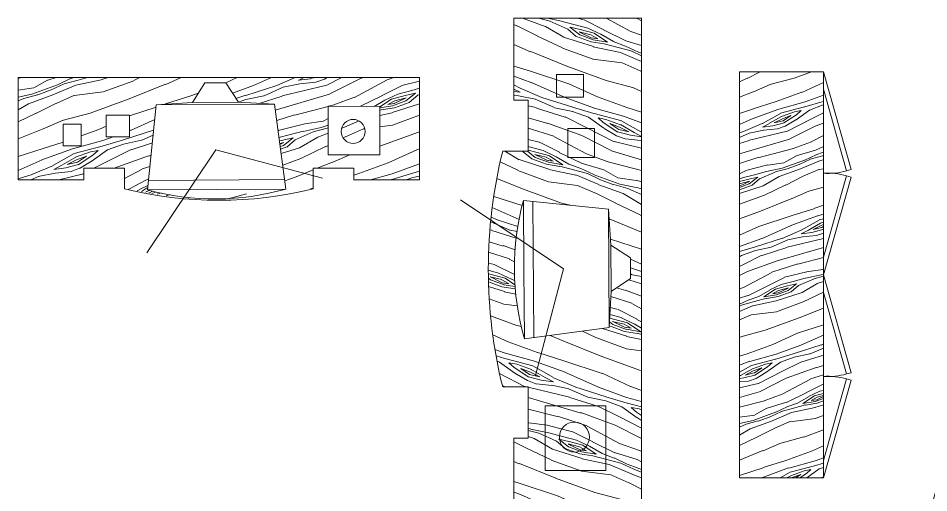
# Model space of a CAD drawing. Header units: millimetres. Extents: x -37049 to 129367, y 25385 to 90033.
# Drawn here: x 26780 to 30275, y 39852 to 41673 of the extents above; entities that cross this region are included whole.
import ezdxf

# ---------------------------------------------------------------- set-up
doc = ezdxf.new("R2010")
doc.units = ezdxf.units.MM
doc.header["$MEASUREMENT"] = 0
doc.layers.add('NTHAY1', color=61, linetype='Continuous', lineweight=25)
doc.layers.add('NVDUNG', color=143, linetype='Continuous', lineweight=13)

# ---------------------------------------------------------------- blocks, each defined once
blk = doc.blocks.new('A$C56DF289F')
at = {"layer": 'NVDUNG'}
for p, q in [((393.5, 267.5), (282.9, 676)), ((277.9, 7.9), (277.8, 530.3)), ((567.3, 39.6), (567.3, 493.5)), ((575.5, 178.2), (575.5, 354.9)), ((393.5, 267.5), (0, 0))]:
    blk.add_line(p, q, dxfattribs=at)
for points in [[(650.9, 266.5), (650.9, 306.6), (575.5, 354.9), (567.3, 493.5), (241.4, 535), (241.4, 269.4)], [(650.9, 266.5), (650.9, 226.4), (575.5, 178.2), (567.3, 39.6), (241.4, 3.9), (241.4, 269.4)]]:
    blk.add_lwpolyline(points, dxfattribs=at)
blk.add_arc((1196.9, 269.4), 991.7, 164.4679, 195.5321, dxfattribs=at)
blk = doc.blocks.new('A$C3632401B')
at = {"layer": 'NVDUNG', "lineweight": 0, "ltscale": 200}
h = blk.add_hatch(dxfattribs=at)
h.set_pattern_fill('WOOD8', color=47, scale=500, angle=20, style=0, pattern_type=2)
h.set_pattern_definition([(9.6952, (-25941.69, -39556.06), (2990.08751, 556.21669), [55.9015, -5534.268]), (20, (-25886.6, -39546.65), (298.836, 640.8564), [55, -445]), (38.4349, (-25834.9, -39527.84), (768.68303, 811.8658), [47.434, -1533.7045]), (192.875, (-25797.75, -39498.35), (3459.93413, 727.22506), [40.3115, -3990.8175]), (194.8056, (-25837.046, -39507.33), (4869.472674, 1240.256764), [55.227, -5467.4535]), (214.0362, (-25890.44, -39521.44), (-1238.52945, -982.8757), [61.8465, -1999.706]), (29.4623, (-25904.1, -39542.38), (2178.22216, 1324.89593), [30.414, -3010.9675]), (13.6598, (-25877.62, -39527.42), (-3929.780544, -898.23342), [45.277, -4482.4155]), (205.7106, (-25833.626, -39516.73), (-4057.606226, -2008.937474), [50.2495, -4974.6885]), (188.6901, (-25878.9, -39538.53), (2050.39526, 214.19522), [25.495, -2524.0145]), (14.8056, (-25982.266, -39576.15), (-4869.472674, -1240.256764), [55.227, -5467.4535]), (8.6901, (-25928.87, -39562.04), (-2050.39526, -214.19522), [50.99, -2498.5195]), (20, (-25878.47, -39554.33), (298.836, 640.8564), [60, -440]), (40.556, (-25822.087, -39533.81), (2007.21296, 1794.74141), [42.72, -4229.282]), (23.8141, (-25789.63, -39506.036), (6406.836917, 2863.990078), [75.1665, -7441.4815]), (14.8056, (-25720.863, -39475.686), (-4869.472674, -1240.256764), [55.227, -5467.4535]), (20, (-25667.47, -39461.57), (298.836, 640.8564), [55, -445]), (25.1944, (-26085.633, -39613.77), (4527.454164, 2179.9449), [55.227, -5467.4535]), (14.8056, (-26035.66, -39590.262), (-4869.472674, -1240.256764), [55.227, -5467.4535]), (20, (-26089.05, -39604.37), (298.836, 640.8564), [30, -470]), (25.1944, (-26060.86, -39594.114), (4527.454164, 2179.9449), [55.227, -5467.4535]), (20, (-26010.9, -39570.6), (298.836, 640.8564), [50, -450]), (30.3048, (-25963.904, -39553.504), (-2648.06912, -1495.904497), [55.9015, -5534.268]), (25.1944, (-25915.64, -39525.296), (4527.454164, 2179.9449), [55.227, -5467.4535]), (14.8056, (-25865.67, -39501.786), (-4869.472674, -1240.256764), [55.227, -5467.4535]), (14.8056, (-25812.275, -39487.674), (-4869.472674, -1240.256764), [55.227, -5467.4535]), (11.8699, (-25758.88, -39473.56), (-2990.08772, -556.21438), [70.7105, -3464.823]), (20, (-25689.7, -39459), (298.836, 640.8564), [75, -425]), (7.4712, (-25605.87, -39747.765), (2520.241706, 385.20429), [46.0975, -4563.6745]), (14.2894, (-25560.165, -39741.77), (-4399.62682, -1069.24362), [50.2495, -4974.6885]), (28.1301, (-25605.87, -39747.765), (2648.0678, 1495.9064), [35.3555, -3500.1785]), (29.4623, (-25574.69, -39731.095), (2178.22216, 1324.89593), [60.8275, -2980.5535]), (20, (-25991.6, -39872.2), (298.836, 640.8564), [60, -440]), (10.5377, (-25935.196, -39851.67), (-2520.24167, -385.20505), [30.414, -3010.9675]), (221.8014, (-25905.295, -39846.1), (1238.529, 982.87653), [26.926, -2665.6565]), (212.9946, (-25925.367, -39864.05), (3886.597425, 2478.78226), [66.7085, -6604.1235]), (12.875, (-25554.19, -39728.954), (-3459.93413, -727.22506), [40.3115, -3990.8175]), (27.125, (-25554.19, -39728.954), (3117.91457, 1666.91607), [40.3115, -3990.8175]), (20, (-25988.16, -39881.6), (298.836, 640.8564), [40, -460]), (214.0362, (-25950.57, -39867.9), (-1238.52945, -982.8757), [41.231, -2020.322]), (16.6335, (-25889.92, -39829.867), (-7688.552594, -2266.30957), [85.147, -8429.5465]), (17.7094, (-25808.337, -39805.493), (-11447.3208555, -3634.397427), [125.1, -12384.896]), (23.1798, (-25689.165, -39767.44), (7816.378973, 3377.013406), [90.139, -8923.7395]), (29.4623, (-25606.3, -39731.96), (2178.22216, 1324.89593), [91.2415, -2950.14]), (30.3048, (-25976.186, -39914.474), (-2648.06912, -1495.904497), [55.9015, -5534.268]), (35.9454, (-25927.92, -39886.266), (-1708.37525, -1153.88657), [72.801, -3567.254]), (20, (-25869, -39843.53), (298.836, 640.8564), [65, -435]), (11.8699, (-25807.905, -39821.3), (-2990.08772, -556.21438), [70.7105, -3464.823]), (23.5763, (-25738.706, -39806.754), (6876.68648, 3034.993136), [80.156, -7935.4535]), (11.2538, (-25665.24, -39774.694), (3459.93465, 727.222106), [65.7645, -6510.7085]), (5.9638, (-25600.74, -39761.86), (-1580.54893, -43.1849), [61.8465, -1999.706]), (20, (-25539.23, -39755.43), (298.836, 640.8564), [35, -465]), (194.8056, (-25889.92, -39829.867), (4869.472674, 1240.256764), [110.4535, -5412.227]), (15.2364, (-26003.548, -39839.3), (-5339.318483, -1411.268618), [120.416, -5900.3815]), (20, (-25887.36, -39807.65), (298.836, 640.8564), [115, -385]), (24.0856, (-25779.3, -39768.32), (5936.992695, 2692.97545), [140.3565, -6877.4775]), (20, (-25651.16, -39711.04), (298.836, 640.8564), [125, -375]), (27.125, (-25967.636, -39937.966), (3117.91457, 1666.91607), [120.934, -3910.195]), (26.3402, (-25860.003, -39882.83), (3587.75986, 1837.927523), [90.554, -4437.1385]), (17.5104, (-25778.85, -39842.65), (-10507.631711, -3292.366783), [115.1085, -11395.756]), (13.4802, (-25669.076, -39808.015), (-12729.0341058, -3036.7231194), [176.139, -17437.776]), (23.0128, (-26078.792, -39632.566), (8286.222819, 3548.029531), [95.1315, -9418.0175]), (11.8699, (-25991.23, -39595.375), (-2990.08772, -556.21438), [106.066, -3429.468]), (17.6141, (-25887.433, -39573.559), (-10977.47251, -3463.393523), [120.104, -11890.308]), (30.6197, (-25772.96, -39537.215), (-4826.28714, -2820.806934), [81.394, -8058.016]), (20, (-25702.9, -39495.76), (298.836, 640.8564), [100, -400]), (16.8202, (-26099.313, -39576.184), (-8158.396053, -2437.329203), [90.139, -8923.7395]), (26.009, (-26013.03, -39550.1), (-4527.453032, -2179.946664), [95.525, -9456.9615]), (26.7098, (-25927.18, -39508.212), (-4057.608237, -2008.934251), [85.586, -8473.035]), (14.2894, (-25850.727, -39469.743), (-4399.62682, -1069.24362), [100.499, -4924.439]), (7.9052, (-25753.337, -39444.94), (-4570.637431, -599.394621), [71.589, -7087.3215]), (29.4623, (-25682.43, -39435.09), (2178.22216, 1324.89593), [60.8275, -2980.5535]), (23.8141, (-26066.82, -39665.455), (6406.836917, 2863.990078), [75.1665, -7441.4815]), (7.1957, (-25998.055, -39635.105), (-6621.032502, -813.588161), [112.805, -11167.709]), (20, (-25886.14, -39621), (298.836, 640.8564), [125, -375]), (25.4403, (-25768.676, -39578.223), (-4997.300623, -2350.954038), [105.475, -10442.0365]), (26.7098, (-25673.43, -39532.914), (-4057.608237, -2008.934251), [85.586, -8473.035]), (20, (-26111.3, -39543.3), (298.836, 640.8564), [85, -415]), (28.1301, (-26031.41, -39514.22), (2648.0678, 1495.9064), [141.4215, -3394.1125]), (17.6141, (-25906.694, -39447.547), (-10977.47251, -3463.393523), [120.104, -11890.308]), (14.4725, (-25792.22, -39411.203), (10208.790969, 2651.5260475), [155.724, -15416.6875]), (26.8428, (-25955.665, -39970.855), (-7645.3654675, -3846.867488), [125.897, -12463.7815]), (20, (-25843.33, -39914), (298.836, 640.8564), [140, -360]), (16.3478, (-25711.777, -39866.124), (-14907.2540361, -4361.6257296), [235.478, -23312.3455]), (20, (-26015.5, -39806.4), (298.836, 640.8564), [120, -380]), (24.7636, (-25902.755, -39765.366), (4997.301235, 2350.953282), [120.416, -5900.3815]), (18.1524, (-25793.412, -39714.927), (-14266.3986336, -4660.4585783), [155.0805, -15352.982]), (17.2737, (-25646.05, -39666.612), (-9567.935737, -2950.357044), [105.119, -10406.779]), (14.8056, (-26042.88, -39731.234), (-4869.472674, -1240.256764), [110.4535, -5412.227]), (20, (-25936.1, -39703), (298.836, 640.8564), [160, -340]), (21.9092, (-25785.743, -39648.285), (13454.528329, 5429.1496126), [150.0835, -14858.2475]), (23.5763, (-25646.5, -39592.284), (6876.68648, 3034.993136), [80.156, -7935.4535])])
edge = h.paths.add_edge_path()
edge.add_line((1016.3, 327.4), (1131.7, 297))
edge.add_line((1131.7, 297), (1131.7, 324.6))
edge.add_line((1131.7, 324.6), (1288.7, 324.6))
edge.add_line((1288.7, 324.6), (1288.7, 280.7))
edge.add_line((1288.7, 280.7), (1540, 280.6))
edge.add_line((1540, 280.6), (1540, 672.6))
edge.add_line((1540, 672.6), (0, 672.7))
edge.add_line((0, 672.7), (0, 280.7))
edge.add_line((0, 280.7), (251.3, 280.7))
edge.add_line((251.3, 280.7), (251.3, 324.6))
edge.add_line((251.3, 324.6), (408.3, 324.6))
edge.add_line((408.3, 324.6), (408.3, 246))
edge.add_ellipse((770, 1703.6), major_axis=(-1501.8, 0.6), ratio=1, start_angle=76.0854, end_angle=103.9602)
edge.add_line((633.5, 208.1), (637.4, 214))
edge.add_arc((755.5, 1198.7), 991.7, 254.8465, 263.1611, ccw=False)
edge.add_line((496.3, 241.4), (529.8, 567.6))
edge.add_line((529.8, 567.6), (668.4, 576.7))
edge.add_line((668.4, 576.7), (716.2, 652.3))
edge.add_line((716.2, 652.3), (756.2, 652.6))
edge.add_line((756.2, 652.6), (796.3, 652.9))
edge.add_line((796.3, 652.9), (845.1, 577.9))
edge.add_line((845.1, 577.9), (983.7, 570.6))
edge.add_line((983.7, 570.6), (1016.3, 327.4))
h.paths.add_polyline_path([(1189.4, 562.4), (1388.6, 562.3), (1388.6, 376.8), (1189.4, 376.8)], flags=16)
edge = h.paths.add_edge_path(flags=0)
edge.add_ellipse((1285.6, 466.1), major_axis=(-32.6, 32.6), ratio=1, start_angle=0, end_angle=360, ccw=False)
h.paths.add_polyline_path([(427.2, 528), (427.2, 445.6), (337.9, 445.6), (337.9, 528)], flags=16)
h.paths.add_polyline_path([(241.8, 493.7), (241.8, 411.2), (173.1, 411.2), (173.1, 493.7)], flags=16)
edge = h.paths.add_edge_path(flags=16)
edge.add_arc((755.5, 1198.7), 991.7, 263.1611, 285.9107, ccw=False)
edge.add_line((637.4, 214), (633.5, 208.1))
edge.add_ellipse((770, 1703.6), major_axis=(-1501.8, 0.6), ratio=1, start_angle=76.0854, end_angle=103.9602)
edge.add_line((1131.7, 246), (1131.7, 297))
edge.add_line((1131.7, 297), (1016.3, 327.4))
edge.add_line((1016.3, 327.4), (1027.4, 244.9))
at = {"layer": 'NVDUNG'}
for p, q in [((1540, 672.6), (0, 672.7)), ((0, 672.7), (0, 280.7)), ((1540, 280.6), (1540, 672.6)), ((251.3, 280.7), (251.3, 324.6)), ((251.3, 324.6), (408.3, 324.6)), ((408.3, 324.6), (408.3, 246)), ((1288.7, 324.6), (1131.7, 324.6)), ((1131.7, 324.6), (1131.7, 246)), ((1288.7, 280.7), (1288.7, 324.6)), ((0, 280.7), (251.3, 280.7)), ((1540, 280.6), (1288.7, 280.7))]:
    blk.add_line(p, q, dxfattribs=at)
at = {"layer": 'NVDUNG', "ltscale": 100}
for p, q in [((1189.4, 562.4), (1189.4, 376.8)), ((1388.6, 562.3), (1189.4, 562.4)), ((1388.6, 376.8), (1388.6, 562.3)), ((337.9, 528), (337.9, 445.6)), ((427.2, 528), (337.9, 528)), ((427.2, 445.6), (427.2, 528)), ((173.1, 493.7), (173.1, 411.2)), ((241.8, 493.7), (173.1, 493.7)), ((241.8, 411.2), (241.8, 493.7)), ((337.9, 445.6), (427.2, 445.6)), ((173.1, 411.2), (241.8, 411.2)), ((1189.4, 376.8), (1388.6, 376.8))]:
    blk.add_line(p, q, dxfattribs=at)
at = {"layer": 'NVDUNG', "ltscale": 100, "extrusion": (0, 0, -1)}
blk.add_ellipse((1285.6, 466.1), major_axis=(-32.6, 32.6), ratio=1, start_param=3.927027, end_param=10.210212, dxfattribs=at)
at = {"layer": 'NVDUNG', "extrusion": (0, 0, -1)}
blk.add_ellipse((770, 1703.6), major_axis=(-1501.8, 0.6), ratio=1, start_param=4.468738, end_param=4.955245, dxfattribs=at)
at = {"layer": 'NVDUNG', "xscale": -1, "rotation": 270.378614936295}
blk.add_blockref('A$C56DF289F', (494, 0), dxfattribs=at)
blk = doc.blocks.new('A$C69E62A4B')
at = {"layer": 'NVDUNG', "lineweight": 0, "ltscale": 200}
h = blk.add_hatch(dxfattribs=at)
h.set_pattern_fill('WOOD8', color=47, scale=500, angle=20, style=0, pattern_type=2)
h.set_pattern_definition([(9.6952, (-29643.106, -37223.157), (2990.08751, 556.21669), [55.9015, -5534.268]), (20, (-29588, -37213.74), (298.836, 640.8564), [55, -445]), (38.4349, (-29536.32, -37194.93), (768.68303, 811.8658), [47.434, -1533.7045]), (192.875, (-29499.164, -37165.446), (3459.93413, 727.22506), [40.3115, -3990.8175]), (194.8056, (-29538.46, -37174.43), (4869.472674, 1240.256764), [55.227, -5467.4535]), (214.0362, (-29591.85, -37188.54), (-1238.52945, -982.8757), [61.8465, -1999.706]), (29.4623, (-29605.52, -37209.48), (2178.22216, 1324.89593), [30.414, -3010.9675]), (13.6598, (-29579.04, -37194.52), (-3929.780544, -898.23342), [45.277, -4482.4155]), (205.7106, (-29535.04, -37183.825), (-4057.606226, -2008.937474), [50.2495, -4974.6885]), (188.6901, (-29580.32, -37205.62), (2050.39526, 214.19522), [25.495, -2524.0145]), (14.8056, (-29683.68, -37243.247), (-4869.472674, -1240.256764), [55.227, -5467.4535]), (8.6901, (-29630.29, -37229.13), (-2050.39526, -214.19522), [50.99, -2498.5195]), (20, (-29579.9, -37221.43), (298.836, 640.8564), [60, -440]), (40.556, (-29523.5, -37200.91), (2007.21296, 1794.74141), [42.72, -4229.282]), (23.8141, (-29491.045, -37173.133), (6406.836917, 2863.990078), [75.1665, -7441.4815]), (14.8056, (-29422.28, -37142.783), (-4869.472674, -1240.256764), [55.227, -5467.4535]), (20, (-29368.9, -37128.67), (298.836, 640.8564), [55, -445]), (25.1944, (-29787.05, -37280.87), (4527.454164, 2179.9449), [55.227, -5467.4535]), (14.8056, (-29737.075, -37257.36), (-4869.472674, -1240.256764), [55.227, -5467.4535]), (20, (-29790.47, -37271.47), (298.836, 640.8564), [30, -470]), (25.1944, (-29762.28, -37261.21), (4527.454164, 2179.9449), [55.227, -5467.4535]), (20, (-29712.3, -37237.7), (298.836, 640.8564), [50, -450]), (30.3048, (-29665.32, -37220.6), (-2648.06912, -1495.904497), [55.9015, -5534.268]), (25.1944, (-29617.057, -37192.393), (4527.454164, 2179.9449), [55.227, -5467.4535]), (14.8056, (-29567.084, -37168.883), (-4869.472674, -1240.256764), [55.227, -5467.4535]), (14.8056, (-29513.69, -37154.77), (-4869.472674, -1240.256764), [55.227, -5467.4535]), (11.8699, (-29460.3, -37140.66), (-2990.08772, -556.21438), [70.7105, -3464.823]), (20, (-29391.1, -37126.1), (298.836, 640.8564), [75, -425]), (7.4712, (-29307.287, -37414.86), (2520.241706, 385.20429), [46.0975, -4563.6745]), (14.2894, (-29261.58, -37408.87), (-4399.62682, -1069.24362), [50.2495, -4974.6885]), (28.1301, (-29307.29, -37414.86), (2648.0678, 1495.9064), [35.3555, -3500.1785]), (29.4623, (-29276.11, -37398.19), (2178.22216, 1324.89593), [60.8275, -2980.5535]), (20, (-29693, -37539.3), (298.836, 640.8564), [60, -440]), (10.5377, (-29636.61, -37518.76), (-2520.24167, -385.20505), [30.414, -3010.9675]), (221.8014, (-29606.71, -37513.2), (1238.529, 982.87653), [26.926, -2665.6565]), (212.9946, (-29626.783, -37531.15), (3886.597425, 2478.78226), [66.7085, -6604.1235]), (12.875, (-29255.604, -37396.05), (-3459.93413, -727.22506), [40.3115, -3990.8175]), (27.125, (-29255.604, -37396.05), (3117.91457, 1666.91607), [40.3115, -3990.8175]), (20, (-29689.57, -37548.7), (298.836, 640.8564), [40, -460]), (214.0362, (-29651.99, -37535), (-1238.52945, -982.8757), [41.231, -2020.322]), (16.6335, (-29591.337, -37496.964), (-7688.552594, -2266.30957), [85.147, -8429.5465]), (17.7094, (-29509.753, -37472.59), (-11447.3208555, -3634.397427), [125.1, -12384.896]), (23.1798, (-29390.58, -37434.537), (7816.378973, 3377.013406), [90.139, -8923.7395]), (29.4623, (-29307.72, -37399.06), (2178.22216, 1324.89593), [91.2415, -2950.14]), (30.3048, (-29677.6, -37581.57), (-2648.06912, -1495.904497), [55.9015, -5534.268]), (35.9454, (-29629.34, -37553.36), (-1708.37525, -1153.88657), [72.801, -3567.254]), (20, (-29570.4, -37510.63), (298.836, 640.8564), [65, -435]), (11.8699, (-29509.32, -37488.396), (-2990.08772, -556.21438), [70.7105, -3464.823]), (23.5763, (-29440.122, -37473.852), (6876.68648, 3034.993136), [80.156, -7935.4535]), (11.2538, (-29366.657, -37441.79), (3459.93465, 727.222106), [65.7645, -6510.7085]), (5.9638, (-29302.16, -37428.96), (-1580.54893, -43.1849), [61.8465, -1999.706]), (20, (-29240.64, -37422.53), (298.836, 640.8564), [35, -465]), (194.8056, (-29591.337, -37496.964), (4869.472674, 1240.256764), [110.4535, -5412.227]), (15.2364, (-29704.964, -37506.395), (-5339.318483, -1411.268618), [120.416, -5900.3815]), (20, (-29588.8, -37474.75), (298.836, 640.8564), [115, -385]), (24.0856, (-29480.716, -37435.417), (5936.992695, 2692.97545), [140.3565, -6877.4775]), (20, (-29352.6, -37378.14), (298.836, 640.8564), [125, -375]), (27.125, (-29669.05, -37605.06), (3117.91457, 1666.91607), [120.934, -3910.195]), (26.3402, (-29561.42, -37549.925), (3587.75986, 1837.927523), [90.554, -4437.1385]), (17.5104, (-29480.267, -37509.746), (-10507.631711, -3292.366783), [115.1085, -11395.756]), (13.4802, (-29370.492, -37475.113), (-12729.0341058, -3036.7231194), [176.139, -17437.776]), (23.0128, (-29780.208, -37299.663), (8286.222819, 3548.029531), [95.1315, -9418.0175]), (11.8699, (-29692.65, -37262.47), (-2990.08772, -556.21438), [106.066, -3429.468]), (17.6141, (-29588.85, -37240.656), (-10977.47251, -3463.393523), [120.104, -11890.308]), (30.6197, (-29474.376, -37204.312), (-4826.28714, -2820.806934), [81.394, -8058.016]), (20, (-29404.33, -37162.85), (298.836, 640.8564), [100, -400]), (16.8202, (-29800.73, -37243.28), (-8158.396053, -2437.329203), [90.139, -8923.7395]), (26.009, (-29714.447, -37217.198), (-4527.453032, -2179.946664), [95.525, -9456.9615]), (26.7098, (-29628.596, -37175.31), (-4057.608237, -2008.934251), [85.586, -8473.035]), (14.2894, (-29552.143, -37136.84), (-4399.62682, -1069.24362), [100.499, -4924.439]), (7.9052, (-29454.753, -37112.035), (-4570.637431, -599.394621), [71.589, -7087.3215]), (29.4623, (-29383.844, -37102.19), (2178.22216, 1324.89593), [60.8275, -2980.5535]), (23.8141, (-29768.237, -37332.552), (6406.836917, 2863.990078), [75.1665, -7441.4815]), (7.1957, (-29699.47, -37302.202), (-6621.032502, -813.588161), [112.805, -11167.709]), (20, (-29587.55, -37288.07), (298.836, 640.8564), [125, -375]), (25.4403, (-29470.092, -37245.32), (-4997.300623, -2350.954038), [105.475, -10442.0365]), (26.7098, (-29374.845, -37200.01), (-4057.608237, -2008.934251), [85.586, -8473.035]), (20, (-29812.7, -37210.4), (298.836, 640.8564), [85, -415]), (28.1301, (-29732.826, -37181.32), (2648.0678, 1495.9064), [141.4215, -3394.1125]), (17.6141, (-29608.11, -37114.644), (-10977.47251, -3463.393523), [120.104, -11890.308]), (14.4725, (-29493.636, -37078.3), (10208.790969, 2651.5260475), [155.724, -15416.6875]), (26.8428, (-29657.08, -37637.952), (-7645.3654675, -3846.867488), [125.897, -12463.7815]), (20, (-29544.75, -37581.1), (298.836, 640.8564), [140, -360]), (16.3478, (-29413.193, -37533.222), (-14907.2540361, -4361.6257296), [235.478, -23312.3455]), (20, (-29716.93, -37473.5), (298.836, 640.8564), [120, -380]), (24.7636, (-29604.17, -37432.464), (4997.301235, 2350.953282), [120.416, -5900.3815]), (18.1524, (-29494.828, -37382.024), (-14266.3986336, -4660.4585783), [155.0805, -15352.982]), (17.2737, (-29347.466, -37333.71), (-9567.935737, -2950.357044), [105.119, -10406.779]), (14.8056, (-29744.296, -37398.33), (-4869.472674, -1240.256764), [110.4535, -5412.227]), (20, (-29637.5, -37370.1), (298.836, 640.8564), [160, -340]), (21.9092, (-29487.159, -37315.382), (13454.528329, 5429.1496126), [150.0835, -14858.2475]), (23.5763, (-29347.915, -37259.38), (6876.68648, 3034.993136), [80.156, -7935.4535])])
h.paths.add_polyline_path([(369.2, 1789), (0, 1789), (0, 0), (369.2, 0)])
at = {"layer": 'NVDUNG'}
for p, q in [((369.2, 1789), (492.2, 1358.2)), ((471.7, 1352.6), (369.2, 1711.7)), ((369.2, 1711.7), (369.2, 1341.8)), ((369.2, 971.9), (369.2, 1341.8)), ((471.7, 1330.9), (369.2, 971.9)), ((369.2, 894.5), (492.2, 1325.3)), ((492.2, 1358.2), (471.7, 1352.6)), ((492.2, 1325.3), (471.7, 1330.9)), ((369.2, 894.5), (492.2, 463.7)), ((471.7, 458.1), (369.2, 817.2)), ((492.2, 463.7), (471.7, 458.1)), ((471.7, 436.4), (369.2, 77.4)), ((369.2, 0), (492.2, 430.8)), ((492.2, 430.8), (471.7, 436.4))]:
    blk.add_line(p, q, dxfattribs=at)
blk.add_lwpolyline([(369.2, 0), (369.2, 1789), (0, 1789), (0, 0)], close=True, dxfattribs=at)
for centre, start, end in [((388.8, 1645.9), 266.3079, 285.7878), ((388.8, 1037.6), 74.2122, 93.6921), ((388.8, 751.4), 266.3079, 285.7878), ((388.8, 143.1), 74.2122, 93.6921)]:
    blk.add_arc(centre, 304.8, start, end, dxfattribs=at)
blk = doc.blocks.new('A$C08F6182A')
at = {"layer": 'NVDUNG', "lineweight": 0, "ltscale": 200}
h = blk.add_hatch(dxfattribs=at)
h.set_pattern_fill('WOOD8', color=47, scale=500, angle=20, style=0, pattern_type=2)
h.set_pattern_definition([(9.6952, (-27781.975, -39372.24), (2990.08751, 556.21669), [55.9015, -5534.268]), (20, (-27726.87, -39362.83), (298.836, 640.8564), [55, -445]), (38.4349, (-27675.19, -39344.02), (768.68303, 811.8658), [47.434, -1533.7045]), (192.875, (-27638.033, -39314.53), (3459.93413, 727.22506), [40.3115, -3990.8175]), (194.8056, (-27677.33, -39323.51), (4869.472674, 1240.256764), [55.227, -5467.4535]), (214.0362, (-27730.72, -39337.62), (-1238.52945, -982.8757), [61.8465, -1999.706]), (29.4623, (-27744.39, -39358.56), (2178.22216, 1324.89593), [30.414, -3010.9675]), (13.6598, (-27717.907, -39343.6), (-3929.780544, -898.23342), [45.277, -4482.4155]), (205.7106, (-27673.91, -39332.91), (-4057.606226, -2008.937474), [50.2495, -4974.6885]), (188.6901, (-27719.19, -39354.71), (2050.39526, 214.19522), [25.495, -2524.0145]), (14.8056, (-27822.55, -39392.33), (-4869.472674, -1240.256764), [55.227, -5467.4535]), (8.6901, (-27769.16, -39378.22), (-2050.39526, -214.19522), [50.99, -2498.5195]), (20, (-27718.75, -39370.5), (298.836, 640.8564), [60, -440]), (40.556, (-27662.37, -39349.99), (2007.21296, 1794.741413), [42.72, -4229.282]), (23.8141, (-27629.915, -39322.217), (6406.836917, 2863.990078), [75.1665, -7441.4815]), (14.8056, (-27561.148, -39291.867), (-4869.472674, -1240.256764), [55.227, -5467.4535]), (20, (-27507.75, -39277.75), (298.836, 640.8564), [55, -445]), (25.1944, (-27925.92, -39429.953), (4527.454164, 2179.944898), [55.227, -5467.4535]), (14.8056, (-27875.945, -39406.443), (-4869.472674, -1240.256764), [55.227, -5467.4535]), (20, (-27929.34, -39420.56), (298.836, 640.8564), [30, -470]), (25.1944, (-27901.147, -39410.295), (4527.454164, 2179.944898), [55.227, -5467.4535]), (20, (-27851.17, -39386.8), (298.836, 640.8564), [50, -450]), (30.3048, (-27804.19, -39369.685), (-2648.06912, -1495.904497), [55.9015, -5534.268]), (25.1944, (-27755.927, -39341.477), (4527.454164, 2179.944898), [55.227, -5467.4535]), (14.8056, (-27705.954, -39317.967), (-4869.472674, -1240.256764), [55.227, -5467.4535]), (14.8056, (-27652.56, -39303.854), (-4869.472674, -1240.256764), [55.227, -5467.4535]), (11.8699, (-27599.17, -39289.74), (-2990.08772, -556.21438), [70.7105, -3464.823]), (20, (-27529.97, -39275.2), (298.836, 640.8564), [75, -425]), (7.4712, (-27446.156, -39563.946), (2520.241706, 385.20429), [46.0975, -4563.6745]), (14.2894, (-27400.45, -39557.95), (-4399.62682, -1069.24362), [50.2495, -4974.6885]), (28.1301, (-27446.156, -39563.946), (2648.0678, 1495.9064), [35.3555, -3500.1785]), (29.4623, (-27414.98, -39547.28), (2178.22216, 1324.89593), [60.8275, -2980.5535]), (20, (-27831.86, -39688.37), (298.836, 640.8564), [60, -440]), (10.5377, (-27775.48, -39667.85), (-2520.24167, -385.20505), [30.414, -3010.9675]), (221.8014, (-27745.58, -39662.285), (1238.529, 982.87653), [26.926, -2665.6565]), (212.9946, (-27765.652, -39680.232), (3886.597425, 2478.78226), [66.7085, -6604.1235]), (12.875, (-27394.473, -39545.134), (-3459.93413, -727.22506), [40.3115, -3990.8175]), (27.125, (-27394.473, -39545.134), (3117.91457, 1666.91607), [40.3115, -3990.8175]), (20, (-27828.44, -39697.77), (298.836, 640.8564), [40, -460]), (214.0362, (-27790.85, -39684.08), (-1238.52945, -982.8757), [41.231, -2020.322]), (16.6335, (-27730.206, -39646.048), (-7688.552594, -2266.30957), [85.147, -8429.5465]), (17.7094, (-27648.622, -39621.674), (-11447.3208555, -3634.397427), [125.1, -12384.896]), (23.1798, (-27529.45, -39583.62), (7816.378973, 3377.013406), [90.139, -8923.7395]), (29.4623, (-27446.59, -39548.14), (2178.22216, 1324.89593), [91.2415, -2950.14]), (30.3048, (-27816.47, -39730.654), (-2648.06912, -1495.904497), [55.9015, -5534.268]), (35.9454, (-27768.21, -39702.446), (-1708.37525, -1153.88657), [72.801, -3567.254]), (20, (-27709.27, -39659.7), (298.836, 640.8564), [65, -435]), (11.8699, (-27648.19, -39637.48), (-2990.08772, -556.21438), [70.7105, -3464.823]), (23.5763, (-27578.992, -39622.935), (6876.68648, 3034.993136), [80.156, -7935.4535]), (11.2538, (-27505.526, -39590.875), (3459.93465, 727.222106), [65.7645, -6510.7085]), (5.9638, (-27441.03, -39578.04), (-1580.54893, -43.1849), [61.8465, -1999.706]), (20, (-27379.5, -39571.6), (298.836, 640.8564), [35, -465]), (194.8056, (-27730.206, -39646.048), (4869.472674, 1240.256764), [110.4535, -5412.227]), (15.2364, (-27843.833, -39655.48), (-5339.318483, -1411.268618), [120.416, -5900.3815]), (20, (-27727.65, -39623.83), (298.836, 640.8564), [115, -385]), (24.0856, (-27619.585, -39584.5), (5936.992695, 2692.97545), [140.3565, -6877.4775]), (20, (-27491.45, -39527.2), (298.836, 640.8564), [125, -375]), (27.125, (-27807.92, -39754.147), (3117.91457, 1666.91607), [120.934, -3910.195]), (26.3402, (-27700.29, -39699.01), (3587.75986, 1837.927523), [90.554, -4437.1385]), (17.5104, (-27619.136, -39658.83), (-10507.631711, -3292.366783), [115.1085, -11395.756]), (13.4802, (-27509.361, -39624.196), (-12729.0341058, -3036.7231194), [176.139, -17437.776]), (23.0128, (-27919.077, -39448.747), (8286.222819, 3548.029531), [95.1315, -9418.0175]), (11.8699, (-27831.52, -39411.556), (-2990.08772, -556.21438), [106.066, -3429.468]), (17.6141, (-27727.719, -39389.74), (-10977.4725104, -3463.393523), [120.104, -11890.308]), (30.6197, (-27613.245, -39353.396), (-4826.28714, -2820.806934), [81.394, -8058.016]), (20, (-27543.2, -39311.94), (298.836, 640.8564), [100, -400]), (16.8202, (-27939.599, -39392.365), (-8158.396053, -2437.329203), [90.139, -8923.7395]), (26.009, (-27853.316, -39366.282), (-4527.453032, -2179.946664), [95.525, -9456.9615]), (26.7098, (-27767.466, -39324.393), (-4057.608237, -2008.934251), [85.586, -8473.035]), (14.2894, (-27691.01, -39285.924), (-4399.62682, -1069.24362), [100.499, -4924.439]), (7.9052, (-27593.622, -39261.12), (-4570.637431, -599.394621), [71.589, -7087.3215]), (29.4623, (-27522.71, -39251.27), (2178.22216, 1324.89593), [60.8275, -2980.5535]), (23.8141, (-27907.107, -39481.636), (6406.836917, 2863.990078), [75.1665, -7441.4815]), (7.1957, (-27838.34, -39451.286), (-6621.032502, -813.588161), [112.805, -11167.709]), (20, (-27726.4, -39437.16), (298.836, 640.8564), [125, -375]), (25.4403, (-27608.962, -39394.404), (-4997.300623, -2350.954038), [105.475, -10442.0365]), (26.7098, (-27513.714, -39349.095), (-4057.608237, -2008.934251), [85.586, -8473.035]), (20, (-27951.57, -39359.5), (298.836, 640.8564), [85, -415]), (28.1301, (-27871.695, -39330.404), (2648.0678, 1495.9064), [141.4215, -3394.1125]), (17.6141, (-27746.979, -39263.728), (-10977.4725104, -3463.393523), [120.104, -11890.308]), (14.4725, (-27632.506, -39227.384), (10208.790969, 2651.5260475), [155.724, -15416.6875]), (26.8428, (-27795.95, -39787.036), (-7645.3654675, -3846.867488), [125.897, -12463.7815]), (20, (-27683.6, -39730.2), (298.836, 640.8564), [140, -360]), (16.3478, (-27552.062, -39682.305), (-14907.2540361, -4361.6257296), [235.478, -23312.3455]), (20, (-27855.8, -39622.6), (298.836, 640.8564), [120, -380]), (24.7636, (-27743.04, -39581.547), (4997.301235, 2350.953282), [120.416, -5900.3815]), (18.1524, (-27633.698, -39531.108), (-14266.3986336, -4660.4585783), [155.0805, -15352.982]), (17.2737, (-27486.335, -39482.793), (-9567.935737, -2950.357044), [105.119, -10406.779]), (14.8056, (-27883.165, -39547.414), (-4869.472674, -1240.256764), [110.4535, -5412.227]), (20, (-27776.4, -39519.2), (298.836, 640.8564), [160, -340]), (21.9092, (-27626.028, -39464.466), (13454.528329, 5429.1496126), [150.0835, -14858.2475]), (23.5763, (-27486.784, -39408.464), (6876.68648, 3034.993136), [80.156, -7935.4535])])
h.paths.add_polyline_path([(453.8, 1225.9, -0.036295), (481.2, 1084.8), (579.1, 1150.4, 0.035764), (533.3, 1414.7), (435.1, 1414.7), (435.1, 1610.8), (490, 1610.8), (490, 1925), (0, 1925), (0, 0), (490, 0), (490, 314.2), (435, 314.2), (435, 510.3), (533.3, 510.3, 0.08609), (579.1, 1150.4), (481.2, 1084.8, -0.099591), (450.3, 694.8), (124.6, 738.5), (117.3, 877.1), (42.3, 925.9), (42.6, 966), (42.9, 1006.1), (118.5, 1053.8), (127.6, 1192.4)])
at = {"layer": 'NVDUNG'}
for p, q in [((0, 0), (0, 1925)), ((0, 1925), (490, 1925)), ((490, 0), (0, 0))]:
    blk.add_line(p, q, dxfattribs=at)
for points in [[(490, 1925), (490, 1610.8), (435.1, 1610.8), (435.1, 1414.7), (533.3, 1414.7, -0.908088)], [(490, 0), (490, 314.2), (435, 314.2), (435, 510.3), (533.3, 510.3, 0.908088)]]:
    blk.add_lwpolyline(points, format="xyb", dxfattribs=at)
at = {"layer": 'NVDUNG', "ltscale": 100}
for points in [[(223.8, 1708.6), (326.8, 1708.6), (326.8, 1622.8), (223.8, 1622.8)], [(180.8, 1502.6), (283.9, 1502.6), (283.9, 1391), (180.8, 1391)], [(137.9, 438.2), (369.8, 438.2), (369.8, 189.3), (137.9, 189.3)]]:
    blk.add_lwpolyline(points, close=True, dxfattribs=at)
blk.add_circle((258.1, 318.1), 57.6, dxfattribs=at)
at = {"layer": 'NVDUNG'}
blk.add_arc((-1288.7, 962.5), 1877.3, 346.0616, 13.9364, dxfattribs=at)
at = {"layer": 'NVDUNG', "rotation": 179.6193241814711}
blk.add_blockref('A$C56DF289F', (695.2, 1228.2), dxfattribs=at)
blk = doc.blocks.new('A$C39787480')
at = {"layer": 'NVDUNG', "lineweight": 0, "ltscale": 200}
h = blk.add_hatch(dxfattribs=at)
h.set_pattern_fill('WOOD8', color=47, scale=500, angle=60, style=0, pattern_type=2)
h.set_pattern_definition([(49.6952, (-30423.894, -37247.58), (1933.010723, 2348.07791), [55.9015, -5534.268]), (60, (-30387.73, -37204.95), (-183.0127, 683.0127), [55, -445]), (78.4349, (-30360.23, -37157.32), (66.9881, 1116.0252), [47.434, -1533.7045]), (232.875, (-30350.725, -37110.844), (2183.01205, 2781.08951), [40.3115, -3990.8175]), (234.8056, (-30375.055, -37142.985), (2933.0108, 4080.128503), [55.227, -5467.4535]), (254.0362, (-30406.88, -37188.12), (-316.98828, -1549.03786), [61.8465, -1999.706]), (69.4623, (-30403.894, -37212.94), (816.9883, 2415.06338), [30.414, -3010.9675]), (53.6598, (-30393.225, -37184.456), (-2433.013236, -3214.10096), [45.277, -4482.4155]), (245.7106, (-30366.394, -37147.985), (-1816.986585, -4147.114396), [50.2495, -4974.6885]), (228.6901, (-30387.06, -37193.79), (1433.01186, 1482.05173), [25.495, -2524.0145]), (54.8056, (-30442.064, -37289.05), (-2933.0108, -4080.128503), [55.227, -5467.4535]), (48.6901, (-30410.23, -37243.92), (-1433.01186, -1482.05173), [50.99, -2498.5195]), (60, (-30376.57, -37205.6), (-183.0127, 683.0127), [60, -440]), (80.556, (-30346.574, -37153.655), (383.97679, 2665.06331), [42.72, -4229.282]), (63.8141, (-30339.564, -37111.514), (3066.984482, 6312.179072), [75.1665, -7441.4815]), (54.8056, (-30306.394, -37044.06), (-2933.0108, -4080.128503), [55.227, -5467.4535]), (60, (-30274.56, -36998.93), (-183.0127, 683.0127), [55, -445]), (65.1944, (-30497.064, -37384.31), (2066.989533, 4580.126115), [55.227, -5467.4535]), (54.8056, (-30473.894, -37334.18), (-2933.0108, -4080.128503), [55.227, -5467.4535]), (60, (-30505.7, -37379.3), (-183.0127, 683.0127), [30, -470]), (65.1944, (-30490.725, -37353.33), (2066.989533, 4580.126115), [55.227, -5467.4535]), (60, (-30467.55, -37303.2), (-183.0127, 683.0127), [50, -450]), (70.3048, (-30442.555, -37259.9), (-1066.989757, -2848.075346), [55.9015, -5534.268]), (65.1944, (-30423.715, -37207.267), (2066.989533, 4580.126115), [55.227, -5467.4535]), (54.8056, (-30400.545, -37157.136), (-2933.0108, -4080.128503), [55.227, -5467.4535]), (54.8056, (-30368.715, -37112.004), (-2933.0108, -4080.128503), [55.227, -5467.4535]), (51.8699, (-30336.885, -37066.87), (-1933.01237, -2348.07628), [70.7105, -3464.823]), (60, (-30293.2, -37011.25), (-183.0127, 683.0127), [75, -425]), (47.4712, (-30043.417, -37178.57), (1683.01261, 1915.06375), [46.0975, -4563.6745]), (54.2894, (-30012.257, -37144.6), (-2683.013127, -3647.11374), [50.2495, -4974.6885]), (68.1301, (-30043.42, -37178.57), (1066.98752, 2848.07595), [35.3555, -3500.1785]), (69.4623, (-30030.25, -37145.76), (816.9883, 2415.06338), [60.8275, -2980.5535]), (60, (-30258.9, -37521.8), (-183.0127, 683.0127), [60, -440]), (50.5377, (-30228.91, -37469.85), (-1683.01209, -1915.06431), [30.414, -3010.9675]), (261.8014, (-30209.58, -37446.37), (316.9874, 1549.0382), [26.926, -2665.6565]), (252.9946, (-30213.417, -37473.02), (1383.975837, 4397.114044), [66.7085, -6604.1235]), (52.875, (-30015.92, -37130.94), (-2183.01205, -2781.08951), [40.3115, -3990.8175]), (67.125, (-30015.92, -37130.94), (1316.98814, 3281.08865), [40.3115, -3990.8175]), (60, (-30250.25, -37526.8), (-183.0127, 683.0127), [40, -460]), (254.0362, (-30230.25, -37492.17), (-316.98828, -1549.03786), [41.231, -2020.322]), (56.6335, (-30208.237, -37424.05), (-4433.01728, -6678.200196), [85.147, -8429.5465]), (57.7094, (-30161.407, -37352.937), (-6433.010895, -10142.305963), [125.1, -12384.896]), (63.1798, (-30094.577, -37247.184), (3816.991303, 7611.21391), [90.139, -8923.7395]), (69.4623, (-30053.91, -37166.74), (816.9883, 2415.06338), [91.2415, -2950.14]), (70.3048, (-30219.936, -37544.31), (-1066.989757, -2848.075346), [55.9015, -5534.268]), (75.9454, (-30201.096, -37491.68), (-566.98738, -1982.050835), [72.801, -3567.254]), (60, (-30183.4, -37421.06), (-183.0127, 683.0127), [65, -435]), (51.8699, (-30150.92, -37364.77), (-1933.01237, -2348.07628), [70.7105, -3464.823]), (63.5763, (-30107.257, -37309.145), (3316.991481, 6745.188491), [80.156, -7935.4535]), (51.2538, (-30071.587, -37237.363), (2183.014353, 2781.087577), [65.7645, -6510.7085]), (45.9638, (-30030.43, -37186.07), (-1183.012, -1049.03883), [61.8465, -1999.706]), (60, (-29987.44, -37141.6), (-183.0127, 683.0127), [35, -465]), (234.8056, (-30208.237, -37424.05), (2933.0108, 4080.128503), [110.4535, -5412.227]), (55.2364, (-30289.22, -37504.31), (-3183.009272, -4513.142247), [120.416, -5900.3815]), (60, (-30220.56, -37405.4), (-183.0127, 683.0127), [115, -385]), (64.0856, (-30163.058, -37305.796), (2816.98901, 5879.164222), [140.3565, -6877.4775]), (60, (-30101.7, -37179.55), (-183.0127, 683.0127), [125, -375]), (67.125, (-30198.286, -37556.81), (1316.98814, 3281.08865), [120.934, -3910.195]), (66.3402, (-30151.276, -37445.39), (1566.986465, 3714.10175), [90.554, -4437.1385]), (57.5104, (-30114.936, -37362.446), (-5933.020308, -9276.27475), [115.1085, -11395.756]), (53.4802, (-30053.106, -37265.354), (-7799.037848, -10508.3302773), [176.139, -17437.776]), (63.0128, (-30479.744, -37394.312), (4066.985524, 8044.229665), [95.1315, -9418.0175]), (51.8699, (-30436.574, -37309.54), (-1933.01237, -2348.07628), [106.066, -3429.468]), (57.6141, (-30371.084, -37226.107), (-6183.005372, -9709.296678), [120.104, -11890.308]), (70.6197, (-30306.753, -37124.684), (-1883.970697, -5263.14105), [81.394, -8058.016]), (60, (-30279.74, -37047.9), (-183.0127, 683.0127), [100, -400]), (56.8202, (-30531.705, -37364.312), (-4683.008949, -7111.21839), [90.139, -8923.7395]), (66.009, (-30482.375, -37288.87), (-2066.987531, -4580.12674), [95.525, -9456.9615]), (66.7098, (-30443.535, -37201.597), (-1816.990197, -4147.11322), [85.586, -8473.035]), (54.2894, (-30409.696, -37122.985), (-2683.013127, -3647.11374), [100.499, -4924.439]), (47.9052, (-30351.035, -37041.382), (-3116.02797, -3397.112028), [71.589, -7087.3215]), (69.4623, (-30303.045, -36988.26), (816.9883, 2415.06338), [60.8275, -2980.5535]), (63.8141, (-30449.433, -37411.812), (3066.984482, 6312.179072), [75.1665, -7441.4815]), (47.1957, (-30416.263, -37344.36), (-4549.040766, -4879.162345), [112.805, -11167.709]), (60, (-30339.6, -37261.6), (-183.0127, 683.0127), [125, -375]), (65.4403, (-30277.112, -37153.344), (-2316.990246, -5013.138199), [105.475, -10442.0365]), (66.7098, (-30233.273, -37057.41), (-1816.990197, -4147.11322), [85.586, -8473.035]), (60, (-30562, -37346.8), (-183.0127, 683.0127), [85, -415]), (68.1301, (-30519.516, -37273.2), (1066.98752, 2848.07595), [141.4215, -3394.1125]), (57.6141, (-30466.837, -37141.956), (-6183.005372, -9709.296678), [120.104, -11890.308]), (54.4725, (-30402.507, -37040.533), (6116.019503, 8593.2711393), [155.724, -15416.6875]), (66.8428, (-30167.975, -37574.312), (-3383.970974, -7861.217657), [125.897, -12463.7815]), (60, (-30118.47, -37458.56), (-183.0127, 683.0127), [140, -360]), (56.3478, (-30048.465, -37337.315), (-8616.0201394, -12923.397342), [235.478, -23312.3455]), (60, (-30319.53, -37486.8), (-183.0127, 683.0127), [120, -380]), (64.7636, (-30259.53, -37382.89), (2316.9912, 5013.138014), [120.416, -5900.3815]), (58.1524, (-30208.19, -37273.966), (-7933.010367, -12740.382673), [155.0805, -15352.982]), (57.2737, (-30126.36, -37142.232), (-5433.011051, -8410.255161), [105.119, -10406.779]), (54.8056, (-30388.81, -37446.81), (-2933.0108, -4080.128503), [110.4535, -5412.227]), (60, (-30325.15, -37356.55), (-183.0127, 683.0127), [160, -340]), (61.9092, (-30245.151, -37217.985), (6816.9765593, 12807.373996), [150.0835, -14858.2475]), (63.5763, (-30174.48, -37085.58), (3316.991481, 6745.188491), [80.156, -7935.4535])])
h.paths.add_polyline_path([(160, 0), (559.9, 0), (559.9, 2325.7), (160, 2325.7)])
at = {"layer": 'NVDUNG'}
for p, q in [((160, 2325.7), (0, 1765.7)), ((26.6, 1758.4), (160, 2225.2)), ((160, 2225.2), (160, 1744.3)), ((0, 1765.7), (26.6, 1758.4)), ((0, 1722.9), (26.6, 1730.2)), ((160, 1162.9), (0, 1722.9)), ((26.6, 1730.2), (160, 1263.4)), ((160, 1263.4), (160, 1744.3)), ((160, 1162.9), (0, 602.8)), ((26.6, 595.6), (160, 1062.3)), ((0, 602.8), (26.6, 595.6)), ((0, 560.1), (26.6, 567.3)), ((160, 0), (0, 560.1)), ((26.6, 567.3), (160, 100.6))]:
    blk.add_line(p, q, dxfattribs=at)
blk.add_lwpolyline([(160, 0), (160, 2325.7), (559.9, 2325.7), (559.9, 0)], close=True, dxfattribs=at)
for centre, start, end in [((134.4, 2139.6), 254.2122, 273.6921), ((134.4, 1348.9), 86.3079, 105.7878), ((134.4, 976.8), 254.2122, 273.6921), ((134.4, 186.1), 86.3079, 105.7878)]:
    blk.add_arc(centre, 396.2, start, end, dxfattribs=at)

msp = doc.modelspace()

# ---------------------------------------------------------------- block references
at = {"layer": 'NTHAY1', "xscale": -1}
msp.add_blockref('A$C08F6182A', (29172.8, 39748), dxfattribs=at)
at = {"layer": 'NTHAY1'}
msp.add_blockref('A$C3632401B', (26779.9, 40772.7), dxfattribs=at)
at = {"layer": 'NTHAY1', "ltscale": 100, "rotation": 359.9999999999985}
msp.add_blockref('A$C39787480', (30206.7, 37762.5), dxfattribs=at)
at = {"layer": 'NVDUNG', "color": 47, "lineweight": 0, "ltscale": 200, "xscale": 0.8711164248816203, "yscale": 0.8711164248816203, "zscale": 0.8711164248831778}
msp.add_blockref('A$C69E62A4B', (29548.6, 39909.2), dxfattribs=at)

doc.saveas('drawing.dxf')
